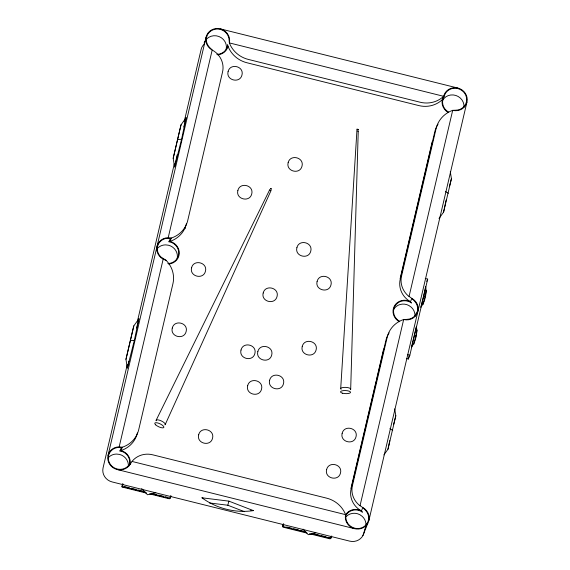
<?xml version="1.0" encoding="UTF-8"?>
<svg xmlns="http://www.w3.org/2000/svg" width="570" height="570" viewBox="0 0 570 570"><rect width="100%" height="100%" fill="white"/><g stroke="black" fill="none" stroke-linecap="round" stroke-linejoin="round"><path stroke-width="0.85" d="M350.685 389.303L358.245 130.893M340.71 388.533L356.913 130.794M226.162 49.469L226.433 46.619A11.478 10.923 21.8 0 0 218.965 36.509A11.478 10.923 21.8 0 0 206.654 38.974M125.956 359.364L133.793 325.905L138.888 318.844L134.349 340.376L127.352 368.049L125.956 359.364L133.793 325.905M127.352 368.049L128.806 361.152M173.18 158.282L181.025 124.823L186.119 117.755L181.573 139.294L174.584 166.96L173.18 158.282L181.025 124.823M174.584 166.96L177.127 154.905M383.902 454.889L387.971 449.238L389.787 440.624M387.971 449.238L395.815 415.779L394.697 408.832M439 218.488L443.581 212.133L446.125 200.07M443.581 212.133L451.426 178.674L450.3 171.727M416.357 326.282C417.668 333.144 415.73 341.544 411.483 347.08L416.178 327.116M423.866 294.897L425.64 286.546C426.944 293.408 425.013 301.808 420.767 307.344M413.891 344.159L417.204 330.016M423.168 304.423L426.481 290.28M127.217 364.821L103.063 467.892A12.006 11.428 21.8 0 0 112.098 481.928L349.674 541.13A12.006 11.428 21.8 0 0 363.924 532.893L364.736 529.43M137.37 321.509L174.313 163.868M184.26 121.424L201.103 49.533A12.006 11.428 21.8 0 1 203.967 44.353M108.036 455.466L206.076 37.107M466.937 102.108A12.006 11.428 21.8 0 1 452.687 110.345A27.752 26.405 21.8 0 0 436.078 128.642L401.544 276.015A21.019 20 21.8 0 0 408.156 295.78L411.811 298.381A12.006 11.428 21.8 0 1 417.475 312.716A12.006 11.428 21.8 0 1 403.667 319.521A26.505 25.223 21.8 0 0 387.201 337.198L352.481 485.355A20.399 19.409 21.8 0 0 359.086 505.034L362.791 507.564A12.006 11.428 21.8 0 1 368.263 522.355A12.006 11.428 21.8 0 1 353.642 528.404A12.006 11.428 21.8 0 1 345.612 514.667A26.612 25.322 21.8 0 0 326.66 498.159L152.781 454.832A20.392 19.409 21.8 0 0 132.717 460.581L130.245 464.051A12.006 11.428 21.8 0 1 109.597 464.194A12.006 11.428 21.8 0 1 119.18 446.859L163.162 259.193A12.006 11.428 21.8 0 1 157.056 246.29A12.006 11.428 21.8 0 1 168.207 237.683L212.183 50.01A12.006 11.428 21.8 0 1 206.703 35.219A12.006 11.428 21.8 0 1 221.331 29.17A12.006 11.428 21.8 0 1 229.354 42.907A26.498 25.215 21.8 0 0 248.249 59.401L420.133 102.23A25.386 24.161 21.8 0 0 443.652 96.309A12.006 11.428 21.8 0 1 457.902 88.072A12.006 11.428 21.8 0 1 466.937 102.108L368.897 520.467M146.041 492.387L122.023 486.402L122.636 483.802M146.184 493.043L122.165 487.058L122.764 484.507M185.022 228.698L185.428 226.967M151.185 493.67L170.052 498.372L170.665 495.772M306.767 532.437L282.748 526.452L283.361 523.851M283.49 524.557L282.891 527.107L306.909 533.093M283.269 526.153L283.668 524.45M311.911 533.72L330.778 538.422L331.184 536.691M350.985 488.376L361.344 444.173M361.751 442.441L376.172 380.903M376.578 379.171L383.688 348.833M400.14 278.63L432.231 141.688M360.026 505.747L403.667 319.521L406.745 319.385A11.478 10.923 21.8 0 0 416.976 312.524A11.478 10.923 21.8 0 0 413.998 300.554L411.811 298.381L410.471 301.73A12.006 11.428 21.8 0 0 394.369 306.047A12.006 11.428 21.8 0 0 399.406 321.737M409.06 296.5L452.687 110.345L455.765 110.202A11.478 10.923 21.8 0 0 464.928 93.644A11.478 10.923 21.8 0 0 445.199 93.772L442.833 99.778A11.478 10.923 21.8 0 0 448.668 112.119M415.929 314.619L416.335 312.887M406.695 358.63L408.32 359.036L409.132 355.58M408.32 359.036L409.851 355.217L427.685 279.101L425.249 278.495M183.782 126.982L186.119 117.755M136.558 328.064L138.888 318.844M449.481 186.369L451.426 178.674M420.974 306.517L423.688 295.73L425.156 296.528M393.656 424.337L395.815 415.779M209.468 502.961L227.786 505.234L228.912 501.144L253.401 510.62C235.567 513.321 216.458 508.547 201.965 497.802L228.912 501.144M167.829 263.532A11.478 10.923 21.8 0 0 178.709 253.892A11.478 10.923 21.8 0 0 169.853 241.887L168.941 241.78L170.28 238.438L171.306 238.053A26.555 25.265 21.8 0 0 187.772 220.348L222.471 72.297A20.399 19.409 21.8 0 0 212.183 50.01L209.995 47.837A11.478 10.923 21.8 0 1 212.923 29.875A11.478 10.923 21.8 0 1 229.104 39.928L229.354 42.907L443.652 96.309L444.507 95.568M129.041 465.847A11.478 10.923 21.8 0 0 120.833 451.07L119.914 450.963L121.253 447.614L122.286 447.229A26.341 25.066 21.8 0 0 138.724 429.637L172.938 283.661A26.227 24.959 21.8 0 0 166.084 260.326L160.975 257.02A11.478 10.923 21.8 0 1 165.293 238.581L170.28 238.438M122.023 486.402L123.006 483.959M122.165 487.058L122.543 486.103M169.725 497.859L169.347 498.814L149.611 493.898M170.052 498.372L171.036 495.921M443.652 96.309L442.32 99.65A12.006 11.428 21.8 0 0 448.426 112.561M282.748 526.452L283.732 524.008M426.766 281.395L427.685 279.101M330.778 538.422L331.761 535.971M364.978 528.946L367.358 522.996M362.855 535.679L367.821 523.253M165.243 424.529L271.028 190.565L269.717 189.817M156.13 420.297L269.646 189.853M358.252 131.079L356.891 130.787M443.168 98.916L442.32 99.65A25.386 24.161 21.8 0 1 418.793 105.578L246.917 62.75A26.498 25.215 21.8 0 1 228.014 46.256L227.637 44.702L227.501 46.127A11.478 10.923 21.8 0 1 216.849 54.349M130.245 464.051L128.065 466.089A11.478 10.923 21.8 0 1 109.333 462.648A11.478 10.923 21.8 0 1 119.208 447.372L121.253 447.614M168.941 241.78L169.967 241.395A26.555 25.265 21.8 0 0 186.433 223.696M119.914 450.963L120.947 450.578A26.341 25.066 21.8 0 0 137.391 432.979M155.817 492.608L147.516 494.774L141.674 488.59M315.794 532.765L308.32 534.71L303.062 529.138M177.94 139.465L181.573 139.294M130.708 340.546L134.349 340.376M270.878 190.637L270.394 190.537M168.207 237.683L171.306 238.053L169.967 241.395A12.006 11.428 21.8 0 1 179.265 253.579A12.006 11.428 21.8 0 1 168.627 264.01M119.18 446.859L122.286 447.229L120.947 450.578A12.006 11.428 21.8 0 1 129.974 464.614M250.793 510.293L253.401 510.62M220.326 28.871L457.902 88.072M407.415 354.604L409.851 355.217M132.026 461.444L345.612 514.667L345.862 517.645A11.478 10.923 21.8 0 0 362.05 527.699A11.478 10.923 21.8 0 0 364.978 509.737L362.791 507.564L361.451 510.905A12.006 11.428 21.8 0 0 345.349 515.23M117.064 469.502L354.647 528.703M124.26 486.531L129.411 487.813M131.121 488.241L136.273 489.523M137.983 489.951L143.134 491.233M151.713 493.371L156.857 494.653M158.574 495.081L163.718 496.363M165.435 496.791L168.008 497.432M286.703 527.008L291.847 528.29M293.564 528.718L298.709 530M300.426 530.428L305.577 531.71M314.156 533.848L319.3 535.13M321.017 535.558L326.161 536.84M327.878 537.268L330.45 537.909L330.073 538.864L309.482 533.734M271.071 189.105C272.994 189.375 269.225 187.608 270.707 188.934M163.162 259.193L166.084 260.326M227.786 505.234L244.445 511.675M201.965 497.802L203.604 498.436M414.411 335.466L415.879 336.257M445.483 191.527L448.334 193.316M389.873 428.633L392.73 430.428M204.103 43.242A11.478 10.923 21.8 0 1 204.936 41.268M108.614 457.332A11.478 10.923 21.8 0 1 116.529 454.062L119.493 454.411A11.478 10.923 21.8 0 1 128.357 466.417M157.633 248.157A11.478 10.923 21.8 0 1 165.549 244.879L168.513 245.235A11.478 10.923 21.8 0 1 177.142 258.652M393.5 309.645A11.478 10.923 21.8 0 1 408.889 305.513L411.319 307.244A11.478 10.923 21.8 0 1 414.953 316.435M399.648 321.295A11.478 10.923 21.8 0 1 394.839 306.297A11.478 10.923 21.8 0 1 410.222 302.171L411.44 303.033L410.471 301.73A21.019 20 21.8 0 1 400.204 279.364L434.739 131.984A27.752 26.405 21.8 0 1 438.038 124.175M389.125 332.909A26.505 25.223 21.8 0 0 385.869 340.546L351.149 488.697A20.399 19.409 21.8 0 0 361.451 510.905L362.42 512.216L361.202 511.347A11.478 10.923 21.8 0 0 345.819 515.48M228.014 46.256A12.006 11.428 21.8 0 1 217.647 54.827M442.52 100.463A11.478 10.923 21.8 0 1 455.836 95.461A11.478 10.923 21.8 0 1 463.973 107.26M346.19 516.534A11.478 10.923 21.8 0 1 359.87 514.696L362.299 516.427A11.478 10.923 21.8 0 1 365.933 525.618M156.13 420.76A5.023 1.624 25.3 0 1 161.289 420.902A5.023 1.624 25.3 0 1 164.929 424.842M341.088 389.339A5.023 1.539 2.6 0 1 345.62 387.372A5.023 1.539 2.6 0 1 350.365 389.68M172.275 328.064C169.924 336.856 184.103 340.347 186.148 331.519C188.499 322.727 174.32 319.236 172.275 328.064M191.584 267.765C189.233 276.564 203.412 280.048 205.457 271.227C207.808 262.428 193.629 258.944 191.584 267.765M198.673 434.789C196.322 443.581 210.501 447.065 212.546 438.245C214.897 429.445 200.718 425.961 198.673 434.789M228.1 71.564C225.748 80.363 239.927 83.847 241.972 75.026C244.323 66.227 230.145 62.743 228.1 71.564M237.868 190.494C235.517 199.286 249.696 202.778 251.74 193.95C254.092 185.157 239.913 181.666 237.868 190.494M241.01 350.037C238.659 358.829 252.838 362.32 254.883 353.493C257.234 344.7 243.055 341.216 241.01 350.037M247.665 385.698C245.314 394.49 259.485 397.974 261.537 389.153C263.889 380.361 249.71 376.87 247.665 385.698M257.839 351.576C255.488 360.368 269.667 363.86 271.712 355.032C274.063 346.239 259.884 342.748 257.839 351.576M263.183 293.023C260.832 301.815 275.011 305.306 277.056 296.478C279.407 287.686 265.228 284.195 263.183 293.023M269.617 380.261C267.266 389.053 281.445 392.538 283.49 383.717C285.841 374.918 271.662 371.433 269.617 380.261M288.142 162.699C285.791 171.492 299.97 174.983 302.014 166.155C304.366 157.363 290.194 153.871 288.142 162.699M296.899 247.679C294.548 256.479 308.726 259.963 310.771 251.142C313.122 242.343 298.944 238.859 296.899 247.679M302.235 346.46C299.884 355.253 314.063 358.744 316.108 349.916C318.459 341.124 304.28 337.632 302.235 346.46M317.105 281.445C314.754 290.244 328.933 293.728 330.978 284.907C333.329 276.108 319.15 272.624 317.105 281.445M326.617 469.587C324.266 478.38 338.445 481.871 340.49 473.043C342.841 464.251 328.662 460.76 326.617 469.587M342.15 433.328C339.798 442.12 353.97 445.612 356.022 436.784C358.373 427.992 344.195 424.5 342.15 433.328M356.884 129.248L358.373 129.426L356.884 129.248M155.681 424.849A5.023 1.624 25.3 0 0 163.576 427.714A5.023 1.624 25.3 0 0 158.731 423.275A5.023 1.624 25.3 0 0 155.681 424.849M342.556 393.214A5.023 1.539 2.6 0 0 350.536 392.488A5.023 1.539 2.6 0 0 343.56 390.6A5.023 1.539 2.6 0 0 342.556 393.214"/></g></svg>
